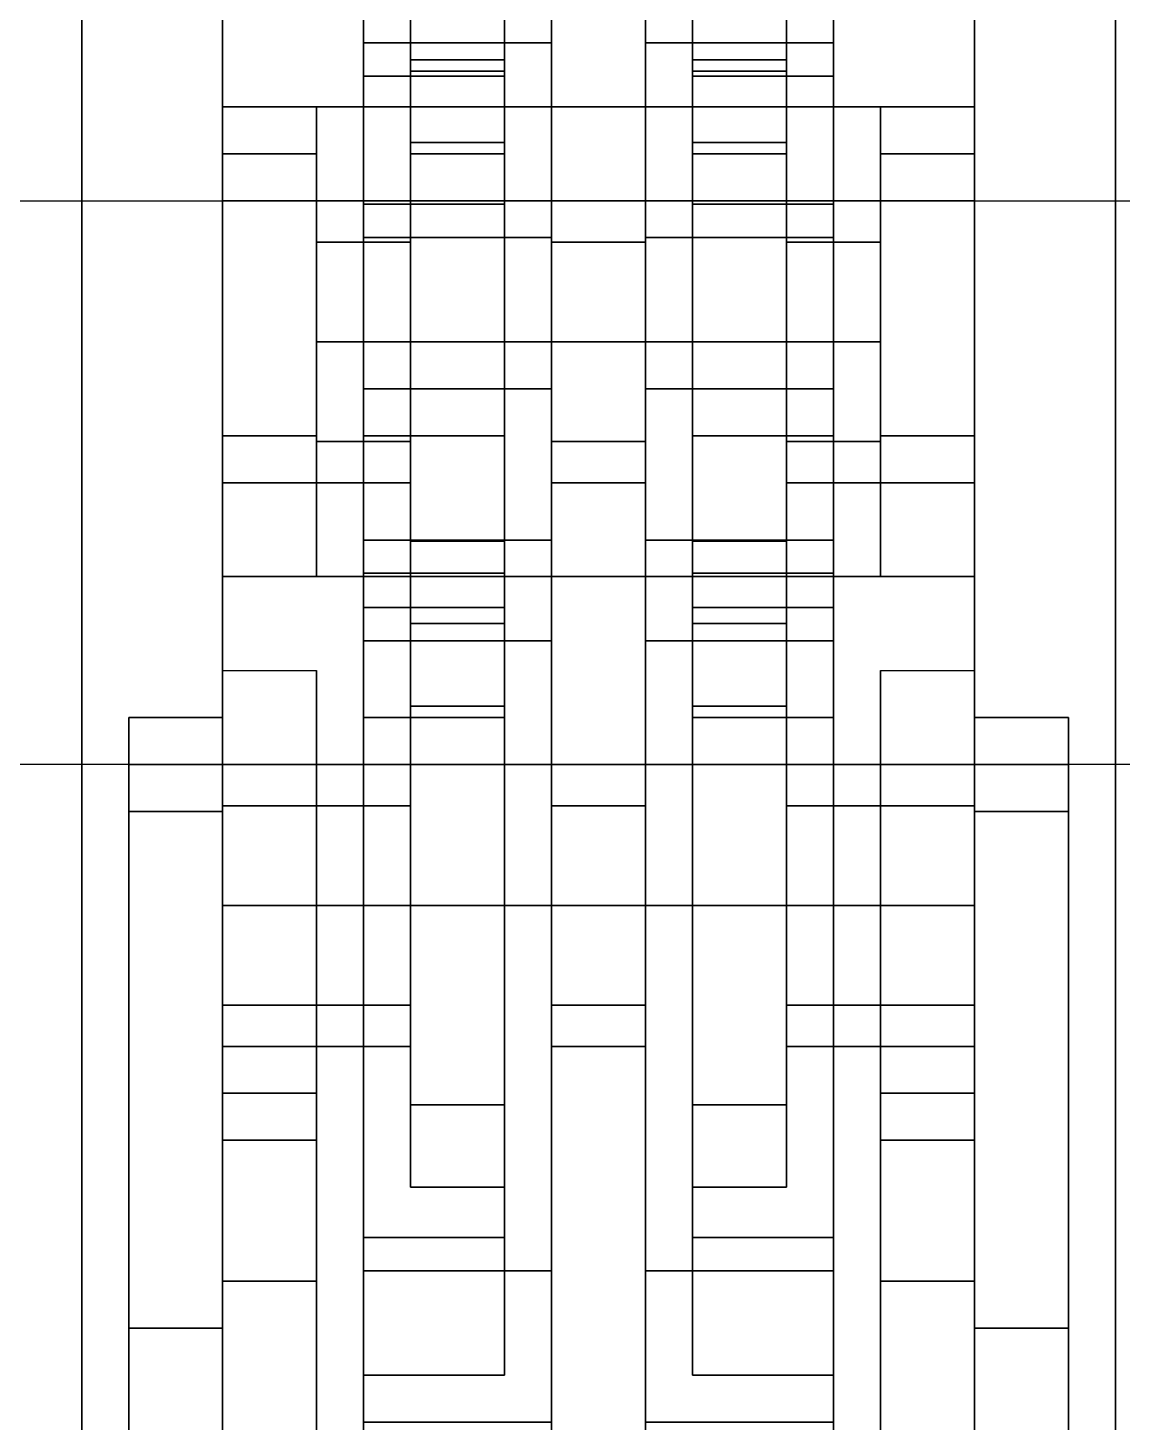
# Model space of a CAD drawing. Header units: millimetres. Extents: x -0.9 to 1, y -2.1 to 9.
# Drawn here: x 0.4885 to 0.7214, y -1.26 to -0.9632 of the extents above; entities that cross this region are included whole.
import ezdxf

# ---------------------------------------------------------------- set-up
doc = ezdxf.new("R2010")
doc.units = ezdxf.units.MM
for name, color, linetype in [('cargo_platform', 3, 'Continuous'), ('fenders', 6, 'Continuous'), ('frame', 5, 'Continuous'), ('tent', 4, 'Continuous'), ('tracks', 3, 'Continuous'), ('wheels', 2, 'Continuous')]:
    doc.layers.add(name, color=color, linetype=linetype)

msp = doc.modelspace()

# ---------------------------------------------------------------- linework, layer by layer
at = {"layer": 'cargo_platform'}
for points in [[(0.83, -0.37, 0.815), (0.83, -1.92, 0.815), (-0.83, -1.92, 0.815), (-0.83, -0.37, 0.815)], [(-0.8, -1.92, 0.875), (0.8, -1.92, 0.875), (0.8, -0.4, 0.875), (-0.8, -0.4, 0.875)]]:
    msp.add_3dface(points, dxfattribs=at)
at = {"layer": 'fenders'}
msp.add_3dface([(0.33, -0.36, 0.8), (0.33, -1.76, 0.8), (0.83, -1.76, 0.8), (0.83, -0.36, 0.8)], dxfattribs=at)
at = {"layer": 'frame'}
for points in [[(0.53, -0.91, 0.37), (0.53, -0.8, 0.26), (0.53, -1, 0.38), (0.53, -0.98, 0.41)], [(0.53, -0.8, 0.26), (0.53, -0.8, 0.26), (0.53, -1, 0.26), (0.53, -1, 0.38)], [(0.69, -1, 0.38), (0.69, -0.8, 0.26), (0.69, -0.91, 0.37), (0.69, -0.98, 0.41)], [(0.69, -1, 0.26), (0.69, -0.8, 0.26), (0.69, -0.8, 0.26), (0.69, -1, 0.38)], [(0.69, -0.98, 0.41), (0.69, -0.91, 0.37), (0.53, -0.91, 0.37), (0.53, -0.98, 0.41)], [(0.53, -1, 0.26), (0.53, -0.96, 0.26), (0.69, -0.96, 0.26), (0.69, -1, 0.26)], [(0.53, -0.98, 0.41), (0.53, -1, 0.38), (0.53, -1.12, 0.38), (0.53, -1.08, 0.41)], [(0.53, -0.99, 0.47), (0.53, -0.98, 0.41), (0.53, -1.08, 0.41), (0.53, -1.06, 0.47)], [(0.55, -0.99, 0.47), (0.55, -0.98, 0.41), (0.53, -0.98, 0.41), (0.53, -0.99, 0.47)], [(0.55, -1.08, 0.41), (0.55, -0.98, 0.41), (0.55, -0.99, 0.47), (0.55, -1.06, 0.47)], [(0.67, -1.08, 0.41), (0.67, -0.98, 0.41), (0.55, -0.98, 0.41), (0.55, -1.08, 0.41)], [(0.67, -0.99, 0.47), (0.67, -0.98, 0.41), (0.67, -1.08, 0.41), (0.67, -1.06, 0.47)], [(0.69, -0.99, 0.47), (0.69, -0.98, 0.41), (0.67, -0.98, 0.41), (0.67, -0.99, 0.47)], [(0.69, -1.12, 0.38), (0.69, -1, 0.38), (0.69, -0.98, 0.41), (0.69, -1.08, 0.41)], [(0.69, -1.08, 0.41), (0.69, -0.98, 0.41), (0.69, -0.99, 0.47), (0.69, -1.06, 0.47)], [(0.53, -0.99, 0.51), (0.53, -0.99, 0.47), (0.53, -1.06, 0.47), (0.53, -1.06, 0.51)], [(0.53, -1, 0.52), (0.53, -0.99, 0.51), (0.53, -1.06, 0.51), (0.53, -1.05, 0.52)], [(0.55, -1, 0.52), (0.55, -0.99, 0.51), (0.53, -0.99, 0.51), (0.53, -1, 0.52)], [(0.55, -0.99, 0.51), (0.55, -0.99, 0.47), (0.53, -0.99, 0.47), (0.53, -0.99, 0.51)], [(0.55, -1.06, 0.47), (0.55, -0.99, 0.47), (0.55, -0.99, 0.51), (0.55, -1.06, 0.51)], [(0.55, -1.06, 0.51), (0.55, -0.99, 0.51), (0.55, -1, 0.52), (0.55, -1.05, 0.52)], [(0.67, -0.99, 0.51), (0.67, -0.99, 0.47), (0.67, -1.06, 0.47), (0.67, -1.06, 0.51)], [(0.69, -0.99, 0.51), (0.69, -0.99, 0.47), (0.67, -0.99, 0.47), (0.67, -0.99, 0.51)], [(0.69, -1, 0.52), (0.69, -0.99, 0.51), (0.67, -0.99, 0.51), (0.67, -1, 0.52)], [(0.67, -1, 0.52), (0.67, -0.99, 0.51), (0.67, -1.06, 0.51), (0.67, -1.05, 0.52)], [(0.69, -1.06, 0.47), (0.69, -0.99, 0.47), (0.69, -0.99, 0.51), (0.69, -1.06, 0.51)], [(0.69, -1.06, 0.51), (0.69, -0.99, 0.51), (0.69, -1, 0.52), (0.69, -1.05, 0.52)], [(0.53, -1, 0.26), (0.53, -1.79, 0.26), (0.48, -1.79, 0.26), (0.48, -1, 0.26)], [(0.53, -1, 0.26), (0.53, -1, 0.38), (0.53, -1, 0.38), (0.53, -1.12, 0.38)], [(0.53, -1.77, 0.29), (0.53, -1.79, 0.26), (0.53, -1, 0.26), (0.53, -1.57, 0.29)], [(0.53, -1.57, 0.34), (0.53, -1.57, 0.29), (0.53, -1, 0.26), (0.53, -1.12, 0.38)], [(0.53, -1.12, 0.26), (0.53, -1, 0.26), (0.69, -1, 0.26), (0.69, -1.12, 0.26)], [(0.55, -1.05, 0.52), (0.55, -1, 0.52), (0.53, -1, 0.52), (0.53, -1.05, 0.52)], [(0.69, -1.05, 0.52), (0.69, -1, 0.52), (0.67, -1, 0.52), (0.67, -1.05, 0.52)], [(0.69, -1, 0.26), (0.69, -1.57, 0.29), (0.69, -1.57, 0.34), (0.69, -1.12, 0.38)], [(0.69, -1, 0.26), (0.69, -1.79, 0.26), (0.69, -1.77, 0.29), (0.69, -1.57, 0.29)], [(0.74, -1, 0.26), (0.74, -1.79, 0.26), (0.69, -1.79, 0.26), (0.69, -1, 0.26)], [(0.69, -1, 0.38), (0.69, -1, 0.38), (0.69, -1, 0.26), (0.69, -1.12, 0.38)], [(0.53, -1.05, 0.52), (0.53, -1.06, 0.51), (0.55, -1.06, 0.51), (0.55, -1.05, 0.52)], [(0.67, -1.05, 0.52), (0.67, -1.06, 0.51), (0.69, -1.06, 0.51), (0.69, -1.05, 0.52)], [(0.53, -1.06, 0.51), (0.53, -1.06, 0.47), (0.55, -1.06, 0.47), (0.55, -1.06, 0.51)], [(0.53, -1.06, 0.47), (0.53, -1.08, 0.41), (0.55, -1.08, 0.41), (0.55, -1.06, 0.47)], [(0.67, -1.06, 0.47), (0.67, -1.08, 0.41), (0.69, -1.08, 0.41), (0.69, -1.06, 0.47)], [(0.67, -1.06, 0.51), (0.67, -1.06, 0.47), (0.69, -1.06, 0.47), (0.69, -1.06, 0.51)], [(0.53, -1.08, 0.41), (0.53, -1.12, 0.38), (0.69, -1.12, 0.38), (0.69, -1.08, 0.41)], [(0.53, -1.19, 0.23), (0.53, -1.1, 0.26), (0.55, -1.1, 0.26), (0.55, -1.19, 0.23)], [(0.53, -1.24, 0.25), (0.53, -1.24, 0.25), (0.53, -1.1, 0.26), (0.53, -1.19, 0.23)], [(0.53, -1.24, 0.25), (0.53, -1.27, 0.25), (0.53, -1.27, 0.26), (0.53, -1.1, 0.26)], [(0.55, -1.27, 0.26), (0.55, -1.3, 0.21), (0.55, -1.19, 0.23), (0.55, -1.1, 0.26)], [(0.67, -1.19, 0.23), (0.67, -1.1, 0.26), (0.69, -1.1, 0.26), (0.69, -1.19, 0.23)], [(0.67, -1.3, 0.21), (0.67, -1.27, 0.26), (0.67, -1.1, 0.26), (0.67, -1.19, 0.23)], [(0.69, -1.1, 0.26), (0.69, -1.27, 0.26), (0.69, -1.27, 0.25), (0.69, -1.24, 0.25)], [(0.69, -1.1, 0.26), (0.69, -1.24, 0.25), (0.69, -1.19, 0.23)], [(0.69, -1.1, 0.26), (0.69, -1.24, 0.25), (0.69, -1.19, 0.23)], [(0.51, -1.11, 0.16), (0.51, -1.39, 0.16), (0.51, -1.37, 0.19), (0.51, -1.13, 0.19)], [(0.51, -1.11, 0.14), (0.51, -1.39, 0.14), (0.51, -1.39, 0.16), (0.51, -1.11, 0.16)], [(0.51, -1.12, 0.13), (0.51, -1.37, 0.13), (0.51, -1.39, 0.14), (0.51, -1.11, 0.14)], [(0.53, -1.13, 0.19), (0.53, -1.11, 0.16), (0.51, -1.11, 0.16), (0.51, -1.13, 0.19)], [(0.53, -1.11, 0.16), (0.53, -1.11, 0.14), (0.51, -1.11, 0.14), (0.51, -1.11, 0.16)], [(0.53, -1.11, 0.14), (0.53, -1.12, 0.13), (0.51, -1.12, 0.13), (0.51, -1.11, 0.14)], [(0.53, -1.37, 0.19), (0.53, -1.39, 0.16), (0.53, -1.11, 0.16), (0.53, -1.13, 0.19)], [(0.53, -1.39, 0.16), (0.53, -1.39, 0.14), (0.53, -1.11, 0.14), (0.53, -1.11, 0.16)], [(0.53, -1.39, 0.14), (0.53, -1.37, 0.13), (0.53, -1.12, 0.13), (0.53, -1.11, 0.14)], [(0.71, -1.11, 0.14), (0.71, -1.12, 0.13), (0.69, -1.12, 0.13), (0.69, -1.11, 0.14)], [(0.71, -1.11, 0.16), (0.71, -1.11, 0.14), (0.69, -1.11, 0.14), (0.69, -1.11, 0.16)], [(0.71, -1.13, 0.19), (0.71, -1.11, 0.16), (0.69, -1.11, 0.16), (0.69, -1.13, 0.19)], [(0.69, -1.12, 0.13), (0.69, -1.37, 0.13), (0.69, -1.39, 0.14), (0.69, -1.11, 0.14)], [(0.69, -1.11, 0.14), (0.69, -1.39, 0.14), (0.69, -1.39, 0.16), (0.69, -1.11, 0.16)], [(0.69, -1.11, 0.16), (0.69, -1.39, 0.16), (0.69, -1.37, 0.19), (0.69, -1.13, 0.19)], [(0.71, -1.39, 0.14), (0.71, -1.37, 0.13), (0.71, -1.12, 0.13), (0.71, -1.11, 0.14)], [(0.71, -1.39, 0.16), (0.71, -1.39, 0.14), (0.71, -1.11, 0.14), (0.71, -1.11, 0.16)], [(0.71, -1.37, 0.19), (0.71, -1.39, 0.16), (0.71, -1.11, 0.16), (0.71, -1.13, 0.19)], [(0.48, -1.12, 0.38), (0.48, -1.79, 0.38), (0.53, -1.79, 0.38), (0.53, -1.12, 0.38)], [(0.53, -1.12, 0.13), (0.53, -1.37, 0.13), (0.51, -1.37, 0.13), (0.51, -1.12, 0.13)], [(0.53, -1.79, 0.38), (0.53, -1.77, 0.34), (0.53, -1.57, 0.34), (0.53, -1.12, 0.38)], [(0.53, -1.12, 0.38), (0.53, -1.27, 0.26), (0.69, -1.27, 0.26), (0.69, -1.12, 0.38)], [(0.69, -1.12, 0.38), (0.69, -1.79, 0.38), (0.74, -1.79, 0.38), (0.74, -1.12, 0.38)], [(0.69, -1.57, 0.34), (0.69, -1.77, 0.34), (0.69, -1.79, 0.38), (0.69, -1.12, 0.38)], [(0.71, -1.12, 0.13), (0.71, -1.37, 0.13), (0.69, -1.37, 0.13), (0.69, -1.12, 0.13)], [(0.51, -1.13, 0.19), (0.51, -1.37, 0.19), (0.51, -1.27, 0.25), (0.51, -1.24, 0.25)], [(0.53, -1.24, 0.25), (0.53, -1.13, 0.19), (0.51, -1.13, 0.19), (0.51, -1.24, 0.25)], [(0.53, -1.27, 0.25), (0.53, -1.37, 0.19), (0.53, -1.13, 0.19), (0.53, -1.24, 0.25)], [(0.71, -1.24, 0.25), (0.71, -1.13, 0.19), (0.69, -1.13, 0.19), (0.69, -1.24, 0.25)], [(0.69, -1.13, 0.19), (0.69, -1.37, 0.19), (0.69, -1.27, 0.25), (0.69, -1.24, 0.25)], [(0.71, -1.27, 0.25), (0.71, -1.37, 0.19), (0.71, -1.13, 0.19), (0.71, -1.24, 0.25)], [(0.53, -1.2, 0.21), (0.53, -1.19, 0.23), (0.55, -1.19, 0.23), (0.55, -1.2, 0.21)], [(0.53, -1.24, 0.25), (0.53, -1.24, 0.25), (0.53, -1.19, 0.23), (0.53, -1.19286, 0.22429)], [(0.55, -1.2, 0.21), (0.55, -1.19, 0.23), (0.55, -1.3, 0.21), (0.55, -1.3, 0.16)], [(0.67, -1.2, 0.21), (0.67, -1.19, 0.23), (0.69, -1.19, 0.23), (0.69, -1.2, 0.21)], [(0.67, -1.3, 0.16), (0.67, -1.3, 0.21), (0.67, -1.19, 0.23), (0.67, -1.2, 0.21)], [(0.53, -1.23, 0.14), (0.53, -1.2, 0.16), (0.55, -1.2, 0.16), (0.55, -1.23, 0.14)], [(0.53, -1.2, 0.16), (0.53, -1.2, 0.21), (0.55, -1.2, 0.21), (0.55, -1.2, 0.16)], [(0.55, -1.2, 0.16), (0.55, -1.2, 0.21), (0.55, -1.3, 0.16), (0.55, -1.23, 0.14)], [(0.55, -1.23, 0.14), (0.55, -1.2, 0.16), (0.55, -1.27, 0.14)], [(0.67, -1.2, 0.16), (0.67, -1.2, 0.21), (0.69, -1.2, 0.21), (0.69, -1.2, 0.16)], [(0.67, -1.23, 0.14), (0.67, -1.2, 0.16), (0.69, -1.2, 0.16), (0.69, -1.23, 0.14)], [(0.67, -1.27, 0.14), (0.67, -1.27, 0.14), (0.67, -1.2, 0.16), (0.67, -1.23, 0.14)], [(0.67, -1.27, 0.14), (0.67, -1.3, 0.16), (0.67, -1.2, 0.21), (0.67, -1.2, 0.16)], [(0.53, -1.27, 0.14), (0.53, -1.23, 0.14), (0.55, -1.23, 0.14), (0.55, -1.27, 0.14)], [(0.67, -1.27, 0.14), (0.67, -1.23, 0.14), (0.69, -1.23, 0.14), (0.69, -1.27, 0.14)], [(0.51, -1.24, 0.25), (0.51, -1.27, 0.25), (0.53, -1.27, 0.25), (0.53, -1.24, 0.25)], [(0.69, -1.24, 0.25), (0.69, -1.27, 0.25), (0.71, -1.27, 0.25), (0.71, -1.24, 0.25)]]:
    msp.add_3dface(points, dxfattribs=at)
at = {"layer": 'tent'}
msp.add_3dface([(0.76, -0.89, 2), (-0.76, -0.89, 2), (-0.76, -1.45, 1.96), (0.76, -1.45, 1.96)], dxfattribs=at)
at = {"layer": 'tracks'}
for points in [[(0.72, -1.75, 0.59), (0.72, -0.41, 0.63), (0.5, -0.41, 0.63), (0.5, -1.75, 0.59)], [(0.5, -1.75, 0.59), (0.5, -0.41, 0.63), (0.5, -0.41, 0.6), (0.5, -1.72, 0.55)], [(0.5, -1.72, 0.55), (0.5, -0.41, 0.6), (0.72, -0.41, 0.6), (0.72, -1.72, 0.55)], [(0.72, -0.41, 0.6), (0.72, -0.41, 0.63), (0.72, -1.75, 0.59), (0.72, -1.72, 0.55)], [(0.5, -0.69, 0.01), (0.5, -1.42, 0.01), (0.5, -1.37, 0.04), (0.5, -0.71, 0.04)], [(0.72, -0.69, 0.01), (0.72, -1.42, 0.01), (0.5, -1.42, 0.01), (0.5, -0.69, 0.01)], [(0.72, -1.37, 0.04), (0.72, -1.42, 0.01), (0.72, -0.69, 0.01), (0.72, -0.71, 0.04)], [(0.5, -0.71, 0.04), (0.5, -1.37, 0.04), (0.72, -1.37, 0.04), (0.72, -0.71, 0.04)]]:
    msp.add_3dface(points, dxfattribs=at)
at = {"layer": 'wheels'}
for points in [[(0.6, -1.00778, 0.23778), (0.6, -0.93, 0.27), (0.56, -0.93, 0.27), (0.56, -1.00778, 0.23778)], [(0.6, -0.93, 0.05), (0.6, -1.00778, 0.08222), (0.56, -1.00778, 0.08222), (0.56, -0.93, 0.05)], [(0.59, -0.93, 0.26), (0.59, -1.00071, 0.23071), (0.56, -1.00071, 0.23071), (0.56, -0.93, 0.26)], [(0.59, -1.00071, 0.08929), (0.59, -0.93, 0.06), (0.56, -0.93, 0.06), (0.56, -1.00071, 0.08929)], [(0.56, -0.93, 0.05), (0.56, -1.00778, 0.08222), (0.56, -1.00071, 0.08929), (0.56, -0.93, 0.06)], [(0.56, -1.00778, 0.23778), (0.56, -0.93, 0.27), (0.56, -0.93, 0.26), (0.56, -1.00071, 0.23071)], [(0.59, -0.97243, 0.20243), (0.59, -0.93, 0.22), (0.57, -0.93, 0.22), (0.57, -0.97243, 0.20243)], [(0.59, -0.93, 0.1), (0.59, -0.97243, 0.11757), (0.57, -0.97243, 0.11757), (0.57, -0.93, 0.1)], [(0.57, -0.93, 0.1), (0.57, -0.97243, 0.11757), (0.57, -0.95121, 0.13879), (0.57, -0.93, 0.13)], [(0.57, -0.97243, 0.20243), (0.57, -0.93, 0.22), (0.57, -0.93, 0.19), (0.57, -0.95121, 0.18121)], [(0.59, -0.93, 0.06), (0.59, -1.00071, 0.08929), (0.59, -0.97243, 0.11757), (0.59, -0.93, 0.1)], [(0.59, -1.00071, 0.23071), (0.59, -0.93, 0.26), (0.59, -0.93, 0.22), (0.59, -0.97243, 0.20243)], [(0.6, -0.93, 0.13), (0.6, -0.95121, 0.13879), (0.6, -1.00778, 0.08222), (0.6, -0.93, 0.05)], [(0.6, -0.95121, 0.18121), (0.6, -0.93, 0.19), (0.6, -0.93, 0.27), (0.6, -1.00778, 0.23778)], [(0.62, -0.95121, 0.13879), (0.62, -0.93, 0.13), (0.62, -0.93, 0.05), (0.62, -1.00778, 0.08222)], [(0.62, -0.93, 0.19), (0.62, -0.95121, 0.18121), (0.62, -1.00778, 0.23778), (0.62, -0.93, 0.27)], [(0.62, -0.93, 0.27), (0.62, -1.00778, 0.23778), (0.66, -1.00778, 0.23778), (0.66, -0.93, 0.27)], [(0.62, -1.00778, 0.08222), (0.62, -0.93, 0.05), (0.66, -0.93, 0.05), (0.66, -1.00778, 0.08222)], [(0.63, -0.93, 0.22), (0.63, -0.97243, 0.20243), (0.65, -0.97243, 0.20243), (0.65, -0.93, 0.22)], [(0.63, -0.97243, 0.11757), (0.63, -0.93, 0.1), (0.65, -0.93, 0.1), (0.65, -0.97243, 0.11757)], [(0.63, -1.00071, 0.23071), (0.63, -0.93, 0.26), (0.66, -0.93, 0.26), (0.66, -1.00071, 0.23071)], [(0.63, -0.93, 0.06), (0.63, -1.00071, 0.08929), (0.66, -1.00071, 0.08929), (0.66, -0.93, 0.06)], [(0.63, -0.93, 0.26), (0.63, -1.00071, 0.23071), (0.63, -0.97243, 0.20243), (0.63, -0.93, 0.22)], [(0.63, -1.00071, 0.08929), (0.63, -0.93, 0.06), (0.63, -0.93, 0.1), (0.63, -0.97243, 0.11757)], [(0.65, -0.93, 0.22), (0.65, -0.97243, 0.20243), (0.65, -0.95121, 0.18121), (0.65, -0.93, 0.19)], [(0.65, -0.97243, 0.11757), (0.65, -0.93, 0.1), (0.65, -0.93, 0.13), (0.65, -0.95121, 0.13879)], [(0.66, -0.93, 0.27), (0.66, -1.00778, 0.23778), (0.66, -1.00071, 0.23071), (0.66, -0.93, 0.26)], [(0.66, -1.00778, 0.08222), (0.66, -0.93, 0.05), (0.66, -0.93, 0.06), (0.66, -1.00071, 0.08929)], [(0.6, -0.96636, 0.54364), (0.6, -0.94, 0.48), (0.56, -0.94, 0.48), (0.56, -0.96636, 0.54364)], [(0.6, -0.94, 0.48), (0.6, -0.96636, 0.41636), (0.56, -0.96636, 0.41636), (0.56, -0.94, 0.48)], [(0.56, -0.96636, 0.54364), (0.56, -0.94, 0.48), (0.56, -0.95, 0.48), (0.56, -0.97343, 0.53657)], [(0.56, -0.94, 0.48), (0.56, -0.96636, 0.41636), (0.56, -0.97343, 0.42343), (0.56, -0.95, 0.48)], [(0.6, -1.00879, 0.50121), (0.6, -1, 0.48), (0.6, -0.94, 0.48), (0.6, -0.96636, 0.54364)], [(0.6, -1, 0.48), (0.6, -1.00879, 0.45879), (0.6, -0.96636, 0.41636), (0.6, -0.94, 0.48)], [(0.62, -1, 0.48), (0.62, -1.00879, 0.50121), (0.62, -0.96636, 0.54364), (0.62, -0.94, 0.48)], [(0.62, -1.00879, 0.45879), (0.62, -1, 0.48), (0.62, -0.94, 0.48), (0.62, -0.96636, 0.41636)], [(0.62, -0.96636, 0.41636), (0.62, -0.94, 0.48), (0.66, -0.94, 0.48), (0.66, -0.96636, 0.41636)], [(0.62, -0.94, 0.48), (0.62, -0.96636, 0.54364), (0.66, -0.96636, 0.54364), (0.66, -0.94, 0.48)], [(0.66, -0.94, 0.48), (0.66, -0.96636, 0.54364), (0.66, -0.97343, 0.53657), (0.66, -0.95, 0.48)], [(0.66, -0.96636, 0.41636), (0.66, -0.94, 0.48), (0.66, -0.95, 0.48), (0.66, -0.97343, 0.42343)], [(0.59, -0.95, 0.48), (0.59, -0.97343, 0.53657), (0.56, -0.97343, 0.53657), (0.56, -0.95, 0.48)], [(0.59, -0.97343, 0.42343), (0.59, -0.95, 0.48), (0.56, -0.95, 0.48), (0.56, -0.97343, 0.42343)], [(0.57, -0.97243, 0.11757), (0.57, -0.99, 0.16), (0.57, -0.96, 0.16), (0.57, -0.95121, 0.13879)], [(0.57, -0.99, 0.16), (0.57, -0.97243, 0.20243), (0.57, -0.95121, 0.18121), (0.57, -0.96, 0.16)], [(0.59, -0.97343, 0.53657), (0.59, -0.95, 0.48), (0.59, -0.97, 0.48), (0.59, -0.98757, 0.52243)], [(0.59, -0.95, 0.48), (0.59, -0.97343, 0.42343), (0.59, -0.98757, 0.43757), (0.59, -0.97, 0.48)], [(0.6, -0.95121, 0.13879), (0.6, -0.96, 0.16), (0.6, -1.04, 0.16), (0.6, -1.00778, 0.08222)], [(0.6, -0.96, 0.16), (0.6, -0.95121, 0.18121), (0.6, -1.00778, 0.23778), (0.6, -1.04, 0.16)], [(0.62, -0.96, 0.16), (0.62, -0.95121, 0.13879), (0.62, -1.00778, 0.08222), (0.62, -1.04, 0.16)], [(0.62, -0.95121, 0.18121), (0.62, -0.96, 0.16), (0.62, -1.04, 0.16), (0.62, -1.00778, 0.23778)], [(0.63, -0.95, 0.48), (0.63, -0.97343, 0.53657), (0.63, -0.98757, 0.52243), (0.63, -0.97, 0.48)], [(0.63, -0.97343, 0.42343), (0.63, -0.95, 0.48), (0.63, -0.97, 0.48), (0.63, -0.98757, 0.43757)], [(0.63, -0.95, 0.48), (0.63, -0.97343, 0.42343), (0.66, -0.97343, 0.42343), (0.66, -0.95, 0.48)], [(0.63, -0.97343, 0.53657), (0.63, -0.95, 0.48), (0.66, -0.95, 0.48), (0.66, -0.97343, 0.53657)], [(0.65, -0.97243, 0.20243), (0.65, -0.99, 0.16), (0.65, -0.96, 0.16), (0.65, -0.95121, 0.18121)], [(0.65, -0.99, 0.16), (0.65, -0.97243, 0.11757), (0.65, -0.95121, 0.13879), (0.65, -0.96, 0.16)], [(0.6, -1.03, 0.57), (0.6, -0.96636, 0.54364), (0.56, -0.96636, 0.54364), (0.56, -1.03, 0.57)], [(0.6, -0.96636, 0.41636), (0.6, -1.03, 0.39), (0.56, -1.03, 0.39), (0.56, -0.96636, 0.41636)], [(0.56, -1.03, 0.57), (0.56, -0.96636, 0.54364), (0.56, -0.97343, 0.53657), (0.56, -1.03, 0.56)], [(0.56, -0.96636, 0.41636), (0.56, -1.03, 0.39), (0.56, -1.03, 0.4), (0.56, -0.97343, 0.42343)], [(0.6, -1.03, 0.51), (0.6, -1.00879, 0.50121), (0.6, -0.96636, 0.54364), (0.6, -1.03, 0.57)], [(0.6, -1.00879, 0.45879), (0.6, -1.03, 0.45), (0.6, -1.03, 0.39), (0.6, -0.96636, 0.41636)], [(0.62, -1.03, 0.45), (0.62, -1.00879, 0.45879), (0.62, -0.96636, 0.41636), (0.62, -1.03, 0.39)], [(0.62, -1.03, 0.39), (0.62, -0.96636, 0.41636), (0.66, -0.96636, 0.41636), (0.66, -1.03, 0.39)], [(0.62, -1.00879, 0.50121), (0.62, -1.03, 0.51), (0.62, -1.03, 0.57), (0.62, -0.96636, 0.54364)], [(0.62, -0.96636, 0.54364), (0.62, -1.03, 0.57), (0.66, -1.03, 0.57), (0.66, -0.96636, 0.54364)], [(0.66, -1.03, 0.39), (0.66, -0.96636, 0.41636), (0.66, -0.97343, 0.42343), (0.66, -1.03, 0.4)], [(0.66, -0.96636, 0.54364), (0.66, -1.03, 0.57), (0.66, -1.03, 0.56), (0.66, -0.97343, 0.53657)], [(0.59, -0.98757, 0.52243), (0.59, -0.97, 0.48), (0.57, -0.97, 0.48), (0.57, -0.98757, 0.52243)], [(0.59, -0.97, 0.48), (0.59, -0.98757, 0.43757), (0.57, -0.98757, 0.43757), (0.57, -0.97, 0.48)], [(0.57, -0.98757, 0.52243), (0.57, -0.97, 0.48), (0.57, -1, 0.48), (0.57, -1.00879, 0.50121)], [(0.57, -0.97, 0.48), (0.57, -0.98757, 0.43757), (0.57, -1.00879, 0.45879), (0.57, -1, 0.48)], [(0.63, -0.98757, 0.43757), (0.63, -0.97, 0.48), (0.65, -0.97, 0.48), (0.65, -0.98757, 0.43757)], [(0.63, -0.97, 0.48), (0.63, -0.98757, 0.52243), (0.65, -0.98757, 0.52243), (0.65, -0.97, 0.48)], [(0.65, -0.97, 0.48), (0.65, -0.98757, 0.52243), (0.65, -1.00879, 0.50121), (0.65, -1, 0.48)], [(0.65, -0.98757, 0.43757), (0.65, -0.97, 0.48), (0.65, -1, 0.48), (0.65, -1.00879, 0.45879)], [(0.59, -0.97343, 0.53657), (0.59, -1.03, 0.56), (0.56, -1.03, 0.56), (0.56, -0.97343, 0.53657)], [(0.59, -1.03, 0.4), (0.59, -0.97343, 0.42343), (0.56, -0.97343, 0.42343), (0.56, -1.03, 0.4)], [(0.59, -0.99, 0.16), (0.59, -0.97243, 0.20243), (0.57, -0.97243, 0.20243), (0.57, -0.99, 0.16)], [(0.59, -0.97243, 0.11757), (0.59, -0.99, 0.16), (0.57, -0.99, 0.16), (0.57, -0.97243, 0.11757)], [(0.59, -1.00071, 0.08929), (0.59, -1.03, 0.16), (0.59, -0.99, 0.16), (0.59, -0.97243, 0.11757)], [(0.59, -1.03, 0.16), (0.59, -1.00071, 0.23071), (0.59, -0.97243, 0.20243), (0.59, -0.99, 0.16)], [(0.59, -1.03, 0.56), (0.59, -0.97343, 0.53657), (0.59, -0.98757, 0.52243), (0.59, -1.03, 0.54)], [(0.59, -0.97343, 0.42343), (0.59, -1.03, 0.4), (0.59, -1.03, 0.42), (0.59, -0.98757, 0.43757)], [(0.63, -0.97243, 0.20243), (0.63, -0.99, 0.16), (0.65, -0.99, 0.16), (0.65, -0.97243, 0.20243)], [(0.63, -0.99, 0.16), (0.63, -0.97243, 0.11757), (0.65, -0.97243, 0.11757), (0.65, -0.99, 0.16)], [(0.63, -1.00071, 0.23071), (0.63, -1.03, 0.16), (0.63, -0.99, 0.16), (0.63, -0.97243, 0.20243)], [(0.63, -1.03, 0.16), (0.63, -1.00071, 0.08929), (0.63, -0.97243, 0.11757), (0.63, -0.99, 0.16)], [(0.63, -0.97343, 0.53657), (0.63, -1.03, 0.56), (0.63, -1.03, 0.54), (0.63, -0.98757, 0.52243)], [(0.63, -1.03, 0.4), (0.63, -0.97343, 0.42343), (0.63, -0.98757, 0.43757), (0.63, -1.03, 0.42)], [(0.63, -0.97343, 0.42343), (0.63, -1.03, 0.4), (0.66, -1.03, 0.4), (0.66, -0.97343, 0.42343)], [(0.63, -1.03, 0.56), (0.63, -0.97343, 0.53657), (0.66, -0.97343, 0.53657), (0.66, -1.03, 0.56)], [(0.59, -1.03, 0.54), (0.59, -0.98757, 0.52243), (0.57, -0.98757, 0.52243), (0.57, -1.03, 0.54)], [(0.59, -0.98757, 0.43757), (0.59, -1.03, 0.42), (0.57, -1.03, 0.42), (0.57, -0.98757, 0.43757)], [(0.57, -1.03, 0.54), (0.57, -0.98757, 0.52243), (0.57, -1.00879, 0.50121), (0.57, -1.03, 0.51)], [(0.57, -0.98757, 0.43757), (0.57, -1.03, 0.42), (0.57, -1.03, 0.45), (0.57, -1.00879, 0.45879)], [(0.63, -1.03, 0.42), (0.63, -0.98757, 0.43757), (0.65, -0.98757, 0.43757), (0.65, -1.03, 0.42)], [(0.63, -0.98757, 0.52243), (0.63, -1.03, 0.54), (0.65, -1.03, 0.54), (0.65, -0.98757, 0.52243)], [(0.65, -0.98757, 0.52243), (0.65, -1.03, 0.54), (0.65, -1.03, 0.51), (0.65, -1.00879, 0.50121)], [(0.65, -1.03, 0.42), (0.65, -0.98757, 0.43757), (0.65, -1.00879, 0.45879), (0.65, -1.03, 0.45)], [(0.57, -1.00879, 0.50121), (0.57, -1, 0.48), (0.55, -1, 0.48), (0.55, -1.00879, 0.50121)], [(0.57, -1, 0.48), (0.57, -1.00879, 0.45879), (0.55, -1.00879, 0.45879), (0.55, -1, 0.48)], [(0.62, -1, 0.48), (0.62, -1.00879, 0.45879), (0.6, -1.00879, 0.45879), (0.6, -1, 0.48)], [(0.62, -1.00879, 0.50121), (0.62, -1, 0.48), (0.6, -1, 0.48), (0.6, -1.00879, 0.50121)], [(0.65, -1.00879, 0.45879), (0.65, -1, 0.48), (0.67, -1, 0.48), (0.67, -1.00879, 0.45879)], [(0.65, -1, 0.48), (0.65, -1.00879, 0.50121), (0.67, -1.00879, 0.50121), (0.67, -1, 0.48)], [(0.59, -1.00071, 0.23071), (0.59, -1.03, 0.16), (0.56, -1.03, 0.16), (0.56, -1.00071, 0.23071)], [(0.59, -1.03, 0.16), (0.59, -1.00071, 0.08929), (0.56, -1.00071, 0.08929), (0.56, -1.03, 0.16)], [(0.56, -1.00778, 0.08222), (0.56, -1.04, 0.16), (0.56, -1.03, 0.16), (0.56, -1.00071, 0.08929)], [(0.56, -1.04, 0.16), (0.56, -1.00778, 0.23778), (0.56, -1.00071, 0.23071), (0.56, -1.03, 0.16)], [(0.63, -1.03, 0.16), (0.63, -1.00071, 0.23071), (0.66, -1.00071, 0.23071), (0.66, -1.03, 0.16)], [(0.63, -1.00071, 0.08929), (0.63, -1.03, 0.16), (0.66, -1.03, 0.16), (0.66, -1.00071, 0.08929)], [(0.66, -1.00778, 0.23778), (0.66, -1.04, 0.16), (0.66, -1.03, 0.16), (0.66, -1.00071, 0.23071)], [(0.66, -1.04, 0.16), (0.66, -1.00778, 0.08222), (0.66, -1.00071, 0.08929), (0.66, -1.03, 0.16)], [(0.57, -1.03, 0.51), (0.57, -1.00879, 0.50121), (0.55, -1.00879, 0.50121), (0.55, -1.03, 0.51)], [(0.57, -1.00879, 0.45879), (0.57, -1.03, 0.45), (0.55, -1.03, 0.45), (0.55, -1.00879, 0.45879)], [(0.6, -1.04, 0.16), (0.6, -1.00778, 0.23778), (0.56, -1.00778, 0.23778), (0.56, -1.04, 0.16)], [(0.6, -1.00778, 0.08222), (0.6, -1.04, 0.16), (0.56, -1.04, 0.16), (0.56, -1.00778, 0.08222)], [(0.62, -1.00879, 0.45879), (0.62, -1.03, 0.45), (0.6, -1.03, 0.45), (0.6, -1.00879, 0.45879)], [(0.62, -1.03, 0.51), (0.62, -1.00879, 0.50121), (0.6, -1.00879, 0.50121), (0.6, -1.03, 0.51)], [(0.62, -1.00778, 0.23778), (0.62, -1.04, 0.16), (0.66, -1.04, 0.16), (0.66, -1.00778, 0.23778)], [(0.62, -1.04, 0.16), (0.62, -1.00778, 0.08222), (0.66, -1.00778, 0.08222), (0.66, -1.04, 0.16)], [(0.65, -1.03, 0.45), (0.65, -1.00879, 0.45879), (0.67, -1.00879, 0.45879), (0.67, -1.03, 0.45)], [(0.65, -1.00879, 0.50121), (0.65, -1.03, 0.51), (0.67, -1.03, 0.51), (0.67, -1.00879, 0.50121)], [(0.57, -1.05121, 0.50121), (0.57, -1.03, 0.51), (0.55, -1.03, 0.51), (0.55, -1.05121, 0.50121)], [(0.57, -1.03, 0.45), (0.57, -1.05121, 0.45879), (0.55, -1.05121, 0.45879), (0.55, -1.03, 0.45)], [(0.6, -1.09364, 0.54364), (0.6, -1.03, 0.57), (0.56, -1.03, 0.57), (0.56, -1.09364, 0.54364)], [(0.6, -1.03, 0.39), (0.6, -1.09364, 0.41636), (0.56, -1.09364, 0.41636), (0.56, -1.03, 0.39)], [(0.59, -1.03, 0.56), (0.59, -1.08657, 0.53657), (0.56, -1.08657, 0.53657), (0.56, -1.03, 0.56)], [(0.59, -1.08657, 0.42343), (0.59, -1.03, 0.4), (0.56, -1.03, 0.4), (0.56, -1.08657, 0.42343)], [(0.56, -1.03, 0.39), (0.56, -1.09364, 0.41636), (0.56, -1.08657, 0.42343), (0.56, -1.03, 0.4)], [(0.56, -1.09364, 0.54364), (0.56, -1.03, 0.57), (0.56, -1.03, 0.56), (0.56, -1.08657, 0.53657)], [(0.59, -1.07243, 0.52243), (0.59, -1.03, 0.54), (0.57, -1.03, 0.54), (0.57, -1.07243, 0.52243)], [(0.59, -1.03, 0.42), (0.59, -1.07243, 0.43757), (0.57, -1.07243, 0.43757), (0.57, -1.03, 0.42)], [(0.57, -1.03, 0.42), (0.57, -1.07243, 0.43757), (0.57, -1.05121, 0.45879), (0.57, -1.03, 0.45)], [(0.57, -1.07243, 0.52243), (0.57, -1.03, 0.54), (0.57, -1.03, 0.51), (0.57, -1.05121, 0.50121)], [(0.59, -1.03, 0.4), (0.59, -1.08657, 0.42343), (0.59, -1.07243, 0.43757), (0.59, -1.03, 0.42)], [(0.59, -1.08657, 0.53657), (0.59, -1.03, 0.56), (0.59, -1.03, 0.54), (0.59, -1.07243, 0.52243)], [(0.62, -1.03, 0.45), (0.62, -1.05121, 0.45879), (0.6, -1.05121, 0.45879), (0.6, -1.03, 0.45)], [(0.62, -1.05121, 0.50121), (0.62, -1.03, 0.51), (0.6, -1.03, 0.51), (0.6, -1.05121, 0.50121)], [(0.6, -1.03, 0.45), (0.6, -1.05121, 0.45879), (0.6, -1.09364, 0.41636), (0.6, -1.03, 0.39)], [(0.6, -1.05121, 0.50121), (0.6, -1.03, 0.51), (0.6, -1.03, 0.57), (0.6, -1.09364, 0.54364)], [(0.62, -1.05121, 0.45879), (0.62, -1.03, 0.45), (0.62, -1.03, 0.39), (0.62, -1.09364, 0.41636)], [(0.62, -1.09364, 0.41636), (0.62, -1.03, 0.39), (0.66, -1.03, 0.39), (0.66, -1.09364, 0.41636)], [(0.62, -1.03, 0.51), (0.62, -1.05121, 0.50121), (0.62, -1.09364, 0.54364), (0.62, -1.03, 0.57)], [(0.62, -1.03, 0.57), (0.62, -1.09364, 0.54364), (0.66, -1.09364, 0.54364), (0.66, -1.03, 0.57)], [(0.63, -1.08657, 0.42343), (0.63, -1.03, 0.4), (0.63, -1.03, 0.42), (0.63, -1.07243, 0.43757)], [(0.63, -1.03, 0.56), (0.63, -1.08657, 0.53657), (0.63, -1.07243, 0.52243), (0.63, -1.03, 0.54)], [(0.63, -1.03, 0.4), (0.63, -1.08657, 0.42343), (0.66, -1.08657, 0.42343), (0.66, -1.03, 0.4)], [(0.63, -1.08657, 0.53657), (0.63, -1.03, 0.56), (0.66, -1.03, 0.56), (0.66, -1.08657, 0.53657)], [(0.63, -1.07243, 0.43757), (0.63, -1.03, 0.42), (0.65, -1.03, 0.42), (0.65, -1.07243, 0.43757)], [(0.63, -1.03, 0.54), (0.63, -1.07243, 0.52243), (0.65, -1.07243, 0.52243), (0.65, -1.03, 0.54)], [(0.65, -1.07243, 0.43757), (0.65, -1.03, 0.42), (0.65, -1.03, 0.45), (0.65, -1.05121, 0.45879)], [(0.65, -1.03, 0.54), (0.65, -1.07243, 0.52243), (0.65, -1.05121, 0.50121), (0.65, -1.03, 0.51)], [(0.65, -1.05121, 0.45879), (0.65, -1.03, 0.45), (0.67, -1.03, 0.45), (0.67, -1.05121, 0.45879)], [(0.65, -1.03, 0.51), (0.65, -1.05121, 0.50121), (0.67, -1.05121, 0.50121), (0.67, -1.03, 0.51)], [(0.66, -1.09364, 0.41636), (0.66, -1.03, 0.39), (0.66, -1.03, 0.4), (0.66, -1.08657, 0.42343)], [(0.66, -1.03, 0.57), (0.66, -1.09364, 0.54364), (0.66, -1.08657, 0.53657), (0.66, -1.03, 0.56)], [(0.56, -1.04, 0.16), (0.56, -1.07222, 0.08222), (0.56, -1.07929, 0.08929), (0.56, -1.05, 0.16)], [(0.56, -1.07222, 0.23778), (0.56, -1.04, 0.16), (0.56, -1.05, 0.16), (0.56, -1.07929, 0.23071)], [(0.6, -1.04, 0.16), (0.6, -1.07222, 0.08222), (0.56, -1.07222, 0.08222), (0.56, -1.04, 0.16)], [(0.6, -1.07222, 0.23778), (0.6, -1.04, 0.16), (0.56, -1.04, 0.16), (0.56, -1.07222, 0.23778)], [(0.6, -1.12, 0.16), (0.6, -1.12879, 0.13879), (0.6, -1.07222, 0.08222), (0.6, -1.04, 0.16)], [(0.6, -1.12879, 0.18121), (0.6, -1.12, 0.16), (0.6, -1.04, 0.16), (0.6, -1.07222, 0.23778)], [(0.62, -1.07222, 0.08222), (0.62, -1.04, 0.16), (0.66, -1.04, 0.16), (0.66, -1.07222, 0.08222)], [(0.62, -1.04, 0.16), (0.62, -1.07222, 0.23778), (0.66, -1.07222, 0.23778), (0.66, -1.04, 0.16)], [(0.62, -1.12879, 0.13879), (0.62, -1.12, 0.16), (0.62, -1.04, 0.16), (0.62, -1.07222, 0.08222)], [(0.62, -1.12, 0.16), (0.62, -1.12879, 0.18121), (0.62, -1.07222, 0.23778), (0.62, -1.04, 0.16)], [(0.66, -1.04, 0.16), (0.66, -1.07222, 0.23778), (0.66, -1.07929, 0.23071), (0.66, -1.05, 0.16)], [(0.66, -1.07222, 0.08222), (0.66, -1.04, 0.16), (0.66, -1.05, 0.16), (0.66, -1.07929, 0.08929)], [(0.59, -1.07929, 0.08929), (0.59, -1.05, 0.16), (0.56, -1.05, 0.16), (0.56, -1.07929, 0.08929)], [(0.59, -1.05, 0.16), (0.59, -1.07929, 0.23071), (0.56, -1.07929, 0.23071), (0.56, -1.05, 0.16)], [(0.59, -1.05, 0.16), (0.59, -1.07929, 0.08929), (0.59, -1.10757, 0.11757), (0.59, -1.09, 0.16)], [(0.59, -1.07929, 0.23071), (0.59, -1.05, 0.16), (0.59, -1.09, 0.16), (0.59, -1.10757, 0.20243)], [(0.63, -1.05, 0.16), (0.63, -1.07929, 0.23071), (0.63, -1.10757, 0.20243), (0.63, -1.09, 0.16)], [(0.63, -1.07929, 0.08929), (0.63, -1.05, 0.16), (0.63, -1.09, 0.16), (0.63, -1.10757, 0.11757)], [(0.63, -1.05, 0.16), (0.63, -1.07929, 0.08929), (0.66, -1.07929, 0.08929), (0.66, -1.05, 0.16)], [(0.63, -1.07929, 0.23071), (0.63, -1.05, 0.16), (0.66, -1.05, 0.16), (0.66, -1.07929, 0.23071)], [(0.57, -1.06, 0.48), (0.57, -1.05121, 0.50121), (0.55, -1.05121, 0.50121), (0.55, -1.06, 0.48)], [(0.57, -1.05121, 0.45879), (0.57, -1.06, 0.48), (0.55, -1.06, 0.48), (0.55, -1.05121, 0.45879)], [(0.57, -1.07243, 0.43757), (0.57, -1.09, 0.48), (0.57, -1.06, 0.48), (0.57, -1.05121, 0.45879)], [(0.57, -1.09, 0.48), (0.57, -1.07243, 0.52243), (0.57, -1.05121, 0.50121), (0.57, -1.06, 0.48)], [(0.62, -1.05121, 0.45879), (0.62, -1.06, 0.48), (0.6, -1.06, 0.48), (0.6, -1.05121, 0.45879)], [(0.62, -1.06, 0.48), (0.62, -1.05121, 0.50121), (0.6, -1.05121, 0.50121), (0.6, -1.06, 0.48)], [(0.6, -1.05121, 0.45879), (0.6, -1.06, 0.48), (0.6, -1.12, 0.48), (0.6, -1.09364, 0.41636)], [(0.6, -1.06, 0.48), (0.6, -1.05121, 0.50121), (0.6, -1.09364, 0.54364), (0.6, -1.12, 0.48)], [(0.62, -1.06, 0.48), (0.62, -1.05121, 0.45879), (0.62, -1.09364, 0.41636), (0.62, -1.12, 0.48)], [(0.62, -1.05121, 0.50121), (0.62, -1.06, 0.48), (0.62, -1.12, 0.48), (0.62, -1.09364, 0.54364)], [(0.65, -1.09, 0.48), (0.65, -1.07243, 0.43757), (0.65, -1.05121, 0.45879), (0.65, -1.06, 0.48)], [(0.65, -1.07243, 0.52243), (0.65, -1.09, 0.48), (0.65, -1.06, 0.48), (0.65, -1.05121, 0.50121)], [(0.65, -1.06, 0.48), (0.65, -1.05121, 0.45879), (0.67, -1.05121, 0.45879), (0.67, -1.06, 0.48)], [(0.65, -1.05121, 0.50121), (0.65, -1.06, 0.48), (0.67, -1.06, 0.48), (0.67, -1.05121, 0.50121)], [(0.56, -1.07222, 0.08222), (0.56, -1.15, 0.05), (0.56, -1.15, 0.06), (0.56, -1.07929, 0.08929)], [(0.56, -1.15, 0.27), (0.56, -1.07222, 0.23778), (0.56, -1.07929, 0.23071), (0.56, -1.15, 0.26)], [(0.6, -1.07222, 0.08222), (0.6, -1.15, 0.05), (0.56, -1.15, 0.05), (0.56, -1.07222, 0.08222)], [(0.6, -1.15, 0.27), (0.6, -1.07222, 0.23778), (0.56, -1.07222, 0.23778), (0.56, -1.15, 0.27)], [(0.59, -1.09, 0.48), (0.59, -1.07243, 0.52243), (0.57, -1.07243, 0.52243), (0.57, -1.09, 0.48)], [(0.59, -1.07243, 0.43757), (0.59, -1.09, 0.48), (0.57, -1.09, 0.48), (0.57, -1.07243, 0.43757)], [(0.59, -1.08657, 0.42343), (0.59, -1.11, 0.48), (0.59, -1.09, 0.48), (0.59, -1.07243, 0.43757)], [(0.59, -1.11, 0.48), (0.59, -1.08657, 0.53657), (0.59, -1.07243, 0.52243), (0.59, -1.09, 0.48)], [(0.6, -1.12879, 0.13879), (0.6, -1.15, 0.13), (0.6, -1.15, 0.05), (0.6, -1.07222, 0.08222)], [(0.6, -1.15, 0.19), (0.6, -1.12879, 0.18121), (0.6, -1.07222, 0.23778), (0.6, -1.15, 0.27)], [(0.62, -1.15, 0.05), (0.62, -1.07222, 0.08222), (0.66, -1.07222, 0.08222), (0.66, -1.15, 0.05)], [(0.62, -1.07222, 0.23778), (0.62, -1.15, 0.27), (0.66, -1.15, 0.27), (0.66, -1.07222, 0.23778)], [(0.62, -1.15, 0.13), (0.62, -1.12879, 0.13879), (0.62, -1.07222, 0.08222), (0.62, -1.15, 0.05)], [(0.62, -1.12879, 0.18121), (0.62, -1.15, 0.19), (0.62, -1.15, 0.27), (0.62, -1.07222, 0.23778)], [(0.63, -1.11, 0.48), (0.63, -1.08657, 0.42343), (0.63, -1.07243, 0.43757), (0.63, -1.09, 0.48)], [(0.63, -1.08657, 0.53657), (0.63, -1.11, 0.48), (0.63, -1.09, 0.48), (0.63, -1.07243, 0.52243)], [(0.63, -1.09, 0.48), (0.63, -1.07243, 0.43757), (0.65, -1.07243, 0.43757), (0.65, -1.09, 0.48)], [(0.63, -1.07243, 0.52243), (0.63, -1.09, 0.48), (0.65, -1.09, 0.48), (0.65, -1.07243, 0.52243)], [(0.66, -1.07222, 0.23778), (0.66, -1.15, 0.27), (0.66, -1.15, 0.26), (0.66, -1.07929, 0.23071)], [(0.66, -1.15, 0.05), (0.66, -1.07222, 0.08222), (0.66, -1.07929, 0.08929), (0.66, -1.15, 0.06)], [(0.59, -1.15, 0.06), (0.59, -1.07929, 0.08929), (0.56, -1.07929, 0.08929), (0.56, -1.15, 0.06)], [(0.59, -1.07929, 0.23071), (0.59, -1.15, 0.26), (0.56, -1.15, 0.26), (0.56, -1.07929, 0.23071)], [(0.59, -1.07929, 0.08929), (0.59, -1.15, 0.06), (0.59, -1.15, 0.1), (0.59, -1.10757, 0.11757)], [(0.59, -1.15, 0.26), (0.59, -1.07929, 0.23071), (0.59, -1.10757, 0.20243), (0.59, -1.15, 0.22)], [(0.63, -1.07929, 0.23071), (0.63, -1.15, 0.26), (0.63, -1.15, 0.22), (0.63, -1.10757, 0.20243)], [(0.63, -1.15, 0.06), (0.63, -1.07929, 0.08929), (0.63, -1.10757, 0.11757), (0.63, -1.15, 0.1)], [(0.63, -1.07929, 0.08929), (0.63, -1.15, 0.06), (0.66, -1.15, 0.06), (0.66, -1.07929, 0.08929)], [(0.63, -1.15, 0.26), (0.63, -1.07929, 0.23071), (0.66, -1.07929, 0.23071), (0.66, -1.15, 0.26)], [(0.59, -1.08657, 0.53657), (0.59, -1.11, 0.48), (0.56, -1.11, 0.48), (0.56, -1.08657, 0.53657)], [(0.59, -1.11, 0.48), (0.59, -1.08657, 0.42343), (0.56, -1.08657, 0.42343), (0.56, -1.11, 0.48)], [(0.56, -1.09364, 0.41636), (0.56, -1.12, 0.48), (0.56, -1.11, 0.48), (0.56, -1.08657, 0.42343)], [(0.56, -1.12, 0.48), (0.56, -1.09364, 0.54364), (0.56, -1.08657, 0.53657), (0.56, -1.11, 0.48)], [(0.63, -1.08657, 0.42343), (0.63, -1.11, 0.48), (0.66, -1.11, 0.48), (0.66, -1.08657, 0.42343)], [(0.63, -1.11, 0.48), (0.63, -1.08657, 0.53657), (0.66, -1.08657, 0.53657), (0.66, -1.11, 0.48)], [(0.66, -1.12, 0.48), (0.66, -1.09364, 0.41636), (0.66, -1.08657, 0.42343), (0.66, -1.11, 0.48)], [(0.66, -1.09364, 0.54364), (0.66, -1.12, 0.48), (0.66, -1.11, 0.48), (0.66, -1.08657, 0.53657)], [(0.57, -1.09, 0.16), (0.57, -1.10757, 0.11757), (0.57, -1.12879, 0.13879), (0.57, -1.12, 0.16)], [(0.57, -1.10757, 0.20243), (0.57, -1.09, 0.16), (0.57, -1.12, 0.16), (0.57, -1.12879, 0.18121)], [(0.59, -1.09, 0.16), (0.59, -1.10757, 0.11757), (0.57, -1.10757, 0.11757), (0.57, -1.09, 0.16)], [(0.59, -1.10757, 0.20243), (0.59, -1.09, 0.16), (0.57, -1.09, 0.16), (0.57, -1.10757, 0.20243)], [(0.63, -1.10757, 0.11757), (0.63, -1.09, 0.16), (0.65, -1.09, 0.16), (0.65, -1.10757, 0.11757)], [(0.63, -1.09, 0.16), (0.63, -1.10757, 0.20243), (0.65, -1.10757, 0.20243), (0.65, -1.09, 0.16)], [(0.65, -1.09, 0.16), (0.65, -1.10757, 0.20243), (0.65, -1.12879, 0.18121), (0.65, -1.12, 0.16)], [(0.65, -1.10757, 0.11757), (0.65, -1.09, 0.16), (0.65, -1.12, 0.16), (0.65, -1.12879, 0.13879)], [(0.6, -1.12, 0.48), (0.6, -1.09364, 0.54364), (0.56, -1.09364, 0.54364), (0.56, -1.12, 0.48)], [(0.6, -1.09364, 0.41636), (0.6, -1.12, 0.48), (0.56, -1.12, 0.48), (0.56, -1.09364, 0.41636)], [(0.62, -1.12, 0.48), (0.62, -1.09364, 0.41636), (0.66, -1.09364, 0.41636), (0.66, -1.12, 0.48)], [(0.62, -1.09364, 0.54364), (0.62, -1.12, 0.48), (0.66, -1.12, 0.48), (0.66, -1.09364, 0.54364)], [(0.57, -1.10757, 0.11757), (0.57, -1.15, 0.1), (0.57, -1.15, 0.13), (0.57, -1.12879, 0.13879)], [(0.57, -1.15, 0.22), (0.57, -1.10757, 0.20243), (0.57, -1.12879, 0.18121), (0.57, -1.15, 0.19)], [(0.59, -1.10757, 0.11757), (0.59, -1.15, 0.1), (0.57, -1.15, 0.1), (0.57, -1.10757, 0.11757)], [(0.59, -1.15, 0.22), (0.59, -1.10757, 0.20243), (0.57, -1.10757, 0.20243), (0.57, -1.15, 0.22)], [(0.63, -1.15, 0.1), (0.63, -1.10757, 0.11757), (0.65, -1.10757, 0.11757), (0.65, -1.15, 0.1)], [(0.63, -1.10757, 0.20243), (0.63, -1.15, 0.22), (0.65, -1.15, 0.22), (0.65, -1.10757, 0.20243)], [(0.65, -1.10757, 0.20243), (0.65, -1.15, 0.22), (0.65, -1.15, 0.19), (0.65, -1.12879, 0.18121)], [(0.65, -1.15, 0.1), (0.65, -1.10757, 0.11757), (0.65, -1.12879, 0.13879), (0.65, -1.15, 0.13)], [(0.57, -1.12, 0.16), (0.57, -1.12879, 0.13879), (0.53, -1.12879, 0.13879), (0.53, -1.12, 0.16)], [(0.57, -1.12879, 0.18121), (0.57, -1.12, 0.16), (0.53, -1.12, 0.16), (0.53, -1.12879, 0.18121)], [(0.6, -1.12, 0.16), (0.6, -1.12879, 0.18121), (0.62, -1.12879, 0.18121), (0.62, -1.12, 0.16)], [(0.6, -1.12879, 0.13879), (0.6, -1.12, 0.16), (0.62, -1.12, 0.16), (0.62, -1.12879, 0.13879)], [(0.65, -1.12879, 0.13879), (0.65, -1.12, 0.16), (0.69, -1.12, 0.16), (0.69, -1.12879, 0.13879)], [(0.65, -1.12, 0.16), (0.65, -1.12879, 0.18121), (0.69, -1.12879, 0.18121), (0.69, -1.12, 0.16)], [(0.57, -1.12879, 0.13879), (0.57, -1.15, 0.13), (0.53, -1.15, 0.13), (0.53, -1.12879, 0.13879)], [(0.57, -1.15, 0.19), (0.57, -1.12879, 0.18121), (0.53, -1.12879, 0.18121), (0.53, -1.15, 0.19)], [(0.6, -1.12879, 0.18121), (0.6, -1.15, 0.19), (0.62, -1.15, 0.19), (0.62, -1.12879, 0.18121)], [(0.6, -1.15, 0.13), (0.6, -1.12879, 0.13879), (0.62, -1.12879, 0.13879), (0.62, -1.15, 0.13)], [(0.65, -1.15, 0.13), (0.65, -1.12879, 0.13879), (0.69, -1.12879, 0.13879), (0.69, -1.15, 0.13)], [(0.65, -1.12879, 0.18121), (0.65, -1.15, 0.19), (0.69, -1.15, 0.19), (0.69, -1.12879, 0.18121)], [(0.57, -1.15, 0.13), (0.57, -1.17121, 0.13879), (0.53, -1.17121, 0.13879), (0.53, -1.15, 0.13)], [(0.57, -1.17121, 0.18121), (0.57, -1.15, 0.19), (0.53, -1.15, 0.19), (0.53, -1.17121, 0.18121)], [(0.56, -1.22778, 0.23778), (0.56, -1.15, 0.27), (0.56, -1.15, 0.26), (0.56, -1.22071, 0.23071)], [(0.56, -1.15, 0.05), (0.56, -1.22778, 0.08222), (0.56, -1.22071, 0.08929), (0.56, -1.15, 0.06)], [(0.59, -1.22071, 0.08929), (0.59, -1.15, 0.06), (0.56, -1.15, 0.06), (0.56, -1.22071, 0.08929)], [(0.59, -1.15, 0.26), (0.59, -1.22071, 0.23071), (0.56, -1.22071, 0.23071), (0.56, -1.15, 0.26)], [(0.6, -1.15, 0.05), (0.6, -1.22778, 0.08222), (0.56, -1.22778, 0.08222), (0.56, -1.15, 0.05)], [(0.6, -1.22778, 0.23778), (0.6, -1.15, 0.27), (0.56, -1.15, 0.27), (0.56, -1.22778, 0.23778)], [(0.57, -1.19243, 0.20243), (0.57, -1.15, 0.22), (0.57, -1.15, 0.19), (0.57, -1.17121, 0.18121)], [(0.57, -1.15, 0.1), (0.57, -1.19243, 0.11757), (0.57, -1.17121, 0.13879), (0.57, -1.15, 0.13)], [(0.59, -1.15, 0.1), (0.59, -1.19243, 0.11757), (0.57, -1.19243, 0.11757), (0.57, -1.15, 0.1)], [(0.59, -1.19243, 0.20243), (0.59, -1.15, 0.22), (0.57, -1.15, 0.22), (0.57, -1.19243, 0.20243)], [(0.59, -1.22071, 0.23071), (0.59, -1.15, 0.26), (0.59, -1.15, 0.22), (0.59, -1.19243, 0.20243)], [(0.59, -1.15, 0.06), (0.59, -1.22071, 0.08929), (0.59, -1.19243, 0.11757), (0.59, -1.15, 0.1)], [(0.6, -1.15, 0.19), (0.6, -1.17121, 0.18121), (0.62, -1.17121, 0.18121), (0.62, -1.15, 0.19)], [(0.6, -1.17121, 0.13879), (0.6, -1.15, 0.13), (0.62, -1.15, 0.13), (0.62, -1.17121, 0.13879)], [(0.6, -1.17121, 0.18121), (0.6, -1.15, 0.19), (0.6, -1.15, 0.27), (0.6, -1.22778, 0.23778)], [(0.6, -1.15, 0.13), (0.6, -1.17121, 0.13879), (0.6, -1.22778, 0.08222), (0.6, -1.15, 0.05)], [(0.62, -1.22778, 0.08222), (0.62, -1.15, 0.05), (0.66, -1.15, 0.05), (0.66, -1.22778, 0.08222)], [(0.62, -1.15, 0.27), (0.62, -1.22778, 0.23778), (0.66, -1.22778, 0.23778), (0.66, -1.15, 0.27)], [(0.62, -1.15, 0.19), (0.62, -1.17121, 0.18121), (0.62, -1.22778, 0.23778), (0.62, -1.15, 0.27)], [(0.62, -1.17121, 0.13879), (0.62, -1.15, 0.13), (0.62, -1.15, 0.05), (0.62, -1.22778, 0.08222)], [(0.63, -1.22071, 0.08929), (0.63, -1.15, 0.06), (0.63, -1.15, 0.1), (0.63, -1.19243, 0.11757)], [(0.63, -1.15, 0.26), (0.63, -1.22071, 0.23071), (0.63, -1.19243, 0.20243), (0.63, -1.15, 0.22)], [(0.63, -1.15, 0.06), (0.63, -1.22071, 0.08929), (0.66, -1.22071, 0.08929), (0.66, -1.15, 0.06)], [(0.63, -1.22071, 0.23071), (0.63, -1.15, 0.26), (0.66, -1.15, 0.26), (0.66, -1.22071, 0.23071)], [(0.63, -1.19243, 0.11757), (0.63, -1.15, 0.1), (0.65, -1.15, 0.1), (0.65, -1.19243, 0.11757)], [(0.63, -1.15, 0.22), (0.63, -1.19243, 0.20243), (0.65, -1.19243, 0.20243), (0.65, -1.15, 0.22)], [(0.65, -1.19243, 0.11757), (0.65, -1.15, 0.1), (0.65, -1.15, 0.13), (0.65, -1.17121, 0.13879)], [(0.65, -1.15, 0.22), (0.65, -1.19243, 0.20243), (0.65, -1.17121, 0.18121), (0.65, -1.15, 0.19)], [(0.65, -1.17121, 0.13879), (0.65, -1.15, 0.13), (0.69, -1.15, 0.13), (0.69, -1.17121, 0.13879)], [(0.65, -1.15, 0.19), (0.65, -1.17121, 0.18121), (0.69, -1.17121, 0.18121), (0.69, -1.15, 0.19)], [(0.66, -1.22778, 0.08222), (0.66, -1.15, 0.05), (0.66, -1.15, 0.06), (0.66, -1.22071, 0.08929)], [(0.66, -1.15, 0.27), (0.66, -1.22778, 0.23778), (0.66, -1.22071, 0.23071), (0.66, -1.15, 0.26)], [(0.57, -1.17121, 0.13879), (0.57, -1.18, 0.16), (0.53, -1.18, 0.16), (0.53, -1.17121, 0.13879)], [(0.57, -1.18, 0.16), (0.57, -1.17121, 0.18121), (0.53, -1.17121, 0.18121), (0.53, -1.18, 0.16)], [(0.57, -1.21, 0.16), (0.57, -1.19243, 0.20243), (0.57, -1.17121, 0.18121), (0.57, -1.18, 0.16)], [(0.57, -1.19243, 0.11757), (0.57, -1.21, 0.16), (0.57, -1.18, 0.16), (0.57, -1.17121, 0.13879)], [(0.6, -1.18, 0.16), (0.6, -1.17121, 0.13879), (0.62, -1.17121, 0.13879), (0.62, -1.18, 0.16)], [(0.6, -1.17121, 0.18121), (0.6, -1.18, 0.16), (0.62, -1.18, 0.16), (0.62, -1.17121, 0.18121)], [(0.6, -1.18, 0.16), (0.6, -1.17121, 0.18121), (0.6, -1.22778, 0.23778), (0.6, -1.26, 0.16)], [(0.6, -1.17121, 0.13879), (0.6, -1.18, 0.16), (0.6, -1.26, 0.16), (0.6, -1.22778, 0.08222)], [(0.62, -1.17121, 0.18121), (0.62, -1.18, 0.16), (0.62, -1.26, 0.16), (0.62, -1.22778, 0.23778)], [(0.62, -1.18, 0.16), (0.62, -1.17121, 0.13879), (0.62, -1.22778, 0.08222), (0.62, -1.26, 0.16)], [(0.65, -1.21, 0.16), (0.65, -1.19243, 0.11757), (0.65, -1.17121, 0.13879), (0.65, -1.18, 0.16)], [(0.65, -1.19243, 0.20243), (0.65, -1.21, 0.16), (0.65, -1.18, 0.16), (0.65, -1.17121, 0.18121)], [(0.65, -1.18, 0.16), (0.65, -1.17121, 0.13879), (0.69, -1.17121, 0.13879), (0.69, -1.18, 0.16)], [(0.65, -1.17121, 0.18121), (0.65, -1.18, 0.16), (0.69, -1.18, 0.16), (0.69, -1.17121, 0.18121)], [(0.59, -1.19243, 0.11757), (0.59, -1.21, 0.16), (0.57, -1.21, 0.16), (0.57, -1.19243, 0.11757)], [(0.59, -1.21, 0.16), (0.59, -1.19243, 0.20243), (0.57, -1.19243, 0.20243), (0.57, -1.21, 0.16)], [(0.59, -1.25, 0.16), (0.59, -1.22071, 0.23071), (0.59, -1.19243, 0.20243), (0.59, -1.21, 0.16)], [(0.59, -1.22071, 0.08929), (0.59, -1.25, 0.16), (0.59, -1.21, 0.16), (0.59, -1.19243, 0.11757)], [(0.63, -1.25, 0.16), (0.63, -1.22071, 0.08929), (0.63, -1.19243, 0.11757), (0.63, -1.21, 0.16)], [(0.63, -1.22071, 0.23071), (0.63, -1.25, 0.16), (0.63, -1.21, 0.16), (0.63, -1.19243, 0.20243)], [(0.63, -1.21, 0.16), (0.63, -1.19243, 0.11757), (0.65, -1.19243, 0.11757), (0.65, -1.21, 0.16)], [(0.63, -1.19243, 0.20243), (0.63, -1.21, 0.16), (0.65, -1.21, 0.16), (0.65, -1.19243, 0.20243)], [(0.56, -1.26, 0.16), (0.56, -1.22778, 0.23778), (0.56, -1.22071, 0.23071), (0.56, -1.25, 0.16)], [(0.56, -1.22778, 0.08222), (0.56, -1.26, 0.16), (0.56, -1.25, 0.16), (0.56, -1.22071, 0.08929)], [(0.59, -1.25, 0.16), (0.59, -1.22071, 0.08929), (0.56, -1.22071, 0.08929), (0.56, -1.25, 0.16)], [(0.59, -1.22071, 0.23071), (0.59, -1.25, 0.16), (0.56, -1.25, 0.16), (0.56, -1.22071, 0.23071)], [(0.63, -1.22071, 0.08929), (0.63, -1.25, 0.16), (0.66, -1.25, 0.16), (0.66, -1.22071, 0.08929)], [(0.63, -1.25, 0.16), (0.63, -1.22071, 0.23071), (0.66, -1.22071, 0.23071), (0.66, -1.25, 0.16)], [(0.66, -1.26, 0.16), (0.66, -1.22778, 0.08222), (0.66, -1.22071, 0.08929), (0.66, -1.25, 0.16)], [(0.66, -1.22778, 0.23778), (0.66, -1.26, 0.16), (0.66, -1.25, 0.16), (0.66, -1.22071, 0.23071)], [(0.6, -1.22778, 0.08222), (0.6, -1.26, 0.16), (0.56, -1.26, 0.16), (0.56, -1.22778, 0.08222)], [(0.6, -1.26, 0.16), (0.6, -1.22778, 0.23778), (0.56, -1.22778, 0.23778), (0.56, -1.26, 0.16)], [(0.62, -1.26, 0.16), (0.62, -1.22778, 0.08222), (0.66, -1.22778, 0.08222), (0.66, -1.26, 0.16)], [(0.62, -1.22778, 0.23778), (0.62, -1.26, 0.16), (0.66, -1.26, 0.16), (0.66, -1.22778, 0.23778)], [(0.56, -1.26, 0.16), (0.56, -1.29222, 0.08222), (0.56, -1.29929, 0.08929), (0.56, -1.27, 0.16)], [(0.6, -1.26, 0.16), (0.6, -1.29222, 0.08222), (0.56, -1.29222, 0.08222), (0.56, -1.26, 0.16)], [(0.6, -1.29222, 0.23778), (0.6, -1.26, 0.16), (0.56, -1.26, 0.16), (0.56, -1.29222, 0.23778)], [(0.6, -1.34879, 0.18121), (0.6, -1.34, 0.16), (0.6, -1.26, 0.16), (0.6, -1.29222, 0.23778)], [(0.62, -1.29222, 0.08222), (0.62, -1.26, 0.16), (0.66, -1.26, 0.16), (0.66, -1.29222, 0.08222)], [(0.62, -1.26, 0.16), (0.62, -1.29222, 0.23778), (0.66, -1.29222, 0.23778), (0.66, -1.26, 0.16)], [(0.62, -1.34879, 0.13879), (0.62, -1.34, 0.16), (0.62, -1.26, 0.16), (0.62, -1.29222, 0.08222)], [(0.66, -1.26, 0.16), (0.66, -1.29222, 0.23778), (0.66, -1.29929, 0.23071), (0.66, -1.27, 0.16)]]:
    msp.add_3dface(points, dxfattribs=at)

doc.saveas('drawing.dxf')
